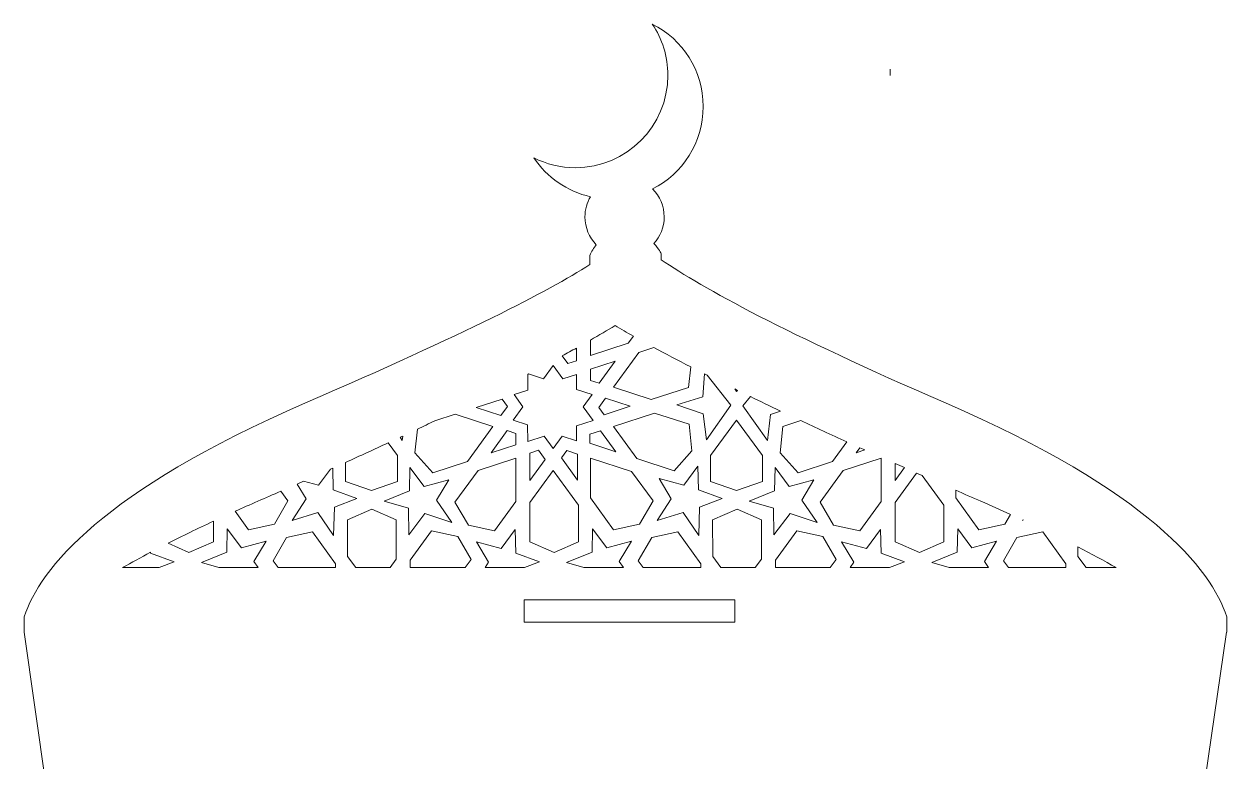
# Model space of a CAD drawing. Header units: millimetres. Extents: x -872 to 869, y -2161 to 2179.
# Drawn here: x 193.2 to 322.1, y -1598.7 to -1519.7 of the extents above; entities that cross this region are included whole.
import ezdxf

# ---------------------------------------------------------------- set-up
doc = ezdxf.new("R2010")
doc.units = ezdxf.units.MM
doc.header["$MEASUREMENT"] = 0
doc.layers.add('Layer 1', color=7, linetype='Continuous')

msp = doc.modelspace()

# ---------------------------------------------------------------- linework, layer by layer
at = {"layer": 'Layer 1', "color": 250, "lineweight": 9}
for points, knots in [([(261.4803, -1544.2618), (261.4803, -1544.2618), (261.2732, -1543.7735), (260.7052, -1543.1877), (260.7052, -1543.1877), (261.3882, -1542.4334), (261.8068, -1541.4372), (261.8068, -1540.3418), (261.8068, -1540.3418), (261.8068, -1539.1688), (261.3313, -1538.1069), (260.5618, -1537.3389), (260.5618, -1537.3389), (263.7791, -1535.7034), (265.9854, -1532.3646), (265.9854, -1528.5078), (265.9854, -1528.5078), (265.9854, -1524.6418), (263.7678, -1521.2952), (260.5364, -1519.6645), (260.5364, -1519.6645), (261.5854, -1521.2356), (262.1981, -1523.1232), (262.1981, -1525.1533), (262.1981, -1525.1533), (262.1981, -1530.6222), (257.7633, -1535.0561), (252.2954, -1535.0561), (252.2954, -1535.0561), (250.6921, -1535.0561), (249.1793, -1534.6728), (247.8406, -1533.9966), (247.8406, -1533.9966), (249.2323, -1536.0821), (251.3952, -1537.6062), (253.9203, -1538.1694), (253.9203, -1538.1694), (253.5404, -1538.8048), (253.317, -1539.5469), (253.317, -1540.3418), (253.317, -1540.3418), (253.317, -1541.4988), (253.7813, -1542.546), (254.5318, -1543.3112), (254.5318, -1543.3112), (254.2634, -1543.6405), (254.0221, -1544.0201), (253.8433, -1544.472)], [0, 0, 0, 0, 0.07692308, 0.07692308, 0.07692308, 0.07692308, 0.15384615, 0.15384615, 0.15384615, 0.15384615, 0.23076923, 0.23076923, 0.23076923, 0.23076923, 0.30769231, 0.30769231, 0.30769231, 0.30769231, 0.38461538, 0.38461538, 0.38461538, 0.38461538, 0.46153846, 0.46153846, 0.46153846, 0.46153846, 0.53846154, 0.53846154, 0.53846154, 0.53846154, 0.61538462, 0.61538462, 0.61538462, 0.61538462, 0.69230769, 0.69230769, 0.69230769, 0.69230769, 0.76923077, 0.76923077, 0.76923077, 0.76923077, 0.84615385, 0.84615385, 0.84615385, 0.84615385, 1, 1, 1, 1]), ([(253.8433, -1545.4307), (249.3525, -1548.3343), (240.5285, -1552.8364), (223.3795, -1560.2748), (223.3795, -1560.2748), (201.5528, -1569.7432), (194.9743, -1578.028), (193.222, -1583.1822)], [0, 0, 0, 0, 0.33333333, 0.33333333, 0.33333333, 0.33333333, 1, 1, 1, 1]), ([(257.9516, -1553.8778), (257.9516, -1553.8778), (258.5079, -1553.114), (258.5079, -1553.114), (258.5079, -1553.114), (257.8221, -1552.7271), (257.1658, -1552.3488), (256.5389, -1551.9793), (256.5389, -1551.9793), (255.7017, -1552.4862), (254.8237, -1553.0037), (253.9065, -1553.5316), (253.9065, -1553.5316), (253.9065, -1553.5316), (253.9095, -1555.1906), (253.9095, -1555.1906), (253.9095, -1555.1906), (253.9095, -1555.1906), (257.9516, -1553.8778), (257.9516, -1553.8778)], [0, 0, 0, 0, 0.16666667, 0.16666667, 0.16666667, 0.16666667, 0.33333333, 0.33333333, 0.33333333, 0.33333333, 0.5, 0.5, 0.5, 0.5, 0.66666667, 0.66666667, 0.66666667, 0.66666667, 1, 1, 1, 1]), ([(252.4027, -1555.7555), (252.4027, -1555.7555), (252.4039, -1554.3854), (252.4039, -1554.3854), (252.4039, -1554.3854), (251.907, -1554.6644), (251.3995, -1554.9461), (250.8813, -1555.2305), (250.8813, -1555.2305), (250.8813, -1555.2305), (251.4799, -1556.0584), (251.4799, -1556.0584), (251.4799, -1556.0584), (251.4799, -1556.0584), (252.4027, -1555.7555), (252.4027, -1555.7555)], [0, 0, 0, 0, 0.2, 0.2, 0.2, 0.2, 0.4, 0.4, 0.4, 0.4, 0.6, 0.6, 0.6, 0.6, 1, 1, 1, 1]), ([(264.429, -1558.6109), (264.429, -1558.6109), (264.6553, -1556.4115), (264.6553, -1556.4115), (264.6553, -1556.4115), (263.2507, -1555.6897), (261.9322, -1554.9944), (260.6968, -1554.3242), (260.6968, -1554.3242), (260.6968, -1554.3242), (259.0942, -1554.8471), (259.0942, -1554.8471), (259.0942, -1554.8471), (259.0942, -1554.8471), (256.3833, -1558.5929), (256.3833, -1558.5929), (256.3833, -1558.5929), (256.3833, -1558.5929), (260.4247, -1559.9057), (260.4247, -1559.9057), (260.4247, -1559.9057), (260.4247, -1559.9057), (264.429, -1558.6109), (264.429, -1558.6109)], [0, 0, 0, 0, 0.14285714, 0.14285714, 0.14285714, 0.14285714, 0.28571429, 0.28571429, 0.28571429, 0.28571429, 0.42857143, 0.42857143, 0.42857143, 0.42857143, 0.57142857, 0.57142857, 0.57142857, 0.57142857, 0.71428571, 0.71428571, 0.71428571, 0.71428571, 1, 1, 1, 1]), ([(250.8702, -1563.8266), (250.8702, -1563.8266), (252.4102, -1564.332), (252.4102, -1564.332), (252.4102, -1564.332), (252.4102, -1564.332), (252.4139, -1562.7117), (252.4139, -1562.7117), (252.4139, -1562.7117), (252.4139, -1562.7117), (254.1851, -1562.1358), (254.1851, -1562.1358), (254.1851, -1562.1358), (254.1851, -1562.1358), (253.1398, -1560.6997), (253.1398, -1560.6997), (253.1398, -1560.6997), (253.1398, -1560.6997), (254.101, -1559.3821), (254.101, -1559.3821), (254.101, -1559.3821), (254.101, -1559.3821), (252.4094, -1558.8356), (252.4094, -1558.8356), (252.4094, -1558.8356), (252.4094, -1558.8356), (252.4044, -1557.2134), (252.4044, -1557.2134), (252.4044, -1557.2134), (252.4044, -1557.2134), (250.9491, -1557.6914), (250.9491, -1557.6914), (250.9491, -1557.6914), (250.9491, -1557.6914), (249.9088, -1556.2524), (249.9088, -1556.2524), (249.9088, -1556.2524), (249.9088, -1556.2524), (248.8715, -1557.6843), (248.8715, -1557.6843), (248.8715, -1557.6843), (248.8715, -1557.6843), (247.2746, -1557.1652), (247.2746, -1557.1652), (247.2746, -1557.1652), (247.2746, -1557.1652), (247.1857, -1557.2118), (247.1857, -1557.2118), (247.1857, -1557.2118), (247.1857, -1557.2118), (247.1857, -1558.9128), (247.1857, -1558.9128), (247.1857, -1558.9128), (247.1857, -1558.9128), (245.7239, -1559.3798), (245.7239, -1559.3798), (245.7239, -1559.3798), (245.7239, -1559.3798), (246.673, -1560.6878), (246.673, -1560.6878), (246.673, -1560.6878), (246.673, -1560.6878), (245.6325, -1562.1288), (245.6325, -1562.1288), (245.6325, -1562.1288), (245.6325, -1562.1288), (247.1779, -1562.6304), (247.1779, -1562.6304), (247.1779, -1562.6304), (247.1779, -1562.6304), (247.1831, -1564.4015), (247.1831, -1564.4015), (247.1831, -1564.4015), (247.1831, -1564.4015), (248.9579, -1563.8199), (248.9579, -1563.8199), (248.9579, -1563.8199), (248.9579, -1563.8199), (249.9124, -1565.1392), (249.9124, -1565.1392), (249.9124, -1565.1392), (249.9124, -1565.1392), (250.8702, -1563.8266), (250.8702, -1563.8266)], [0, 0, 0, 0, 0.04545455, 0.04545455, 0.04545455, 0.04545455, 0.09090909, 0.09090909, 0.09090909, 0.09090909, 0.13636364, 0.13636364, 0.13636364, 0.13636364, 0.18181818, 0.18181818, 0.18181818, 0.18181818, 0.22727273, 0.22727273, 0.22727273, 0.22727273, 0.27272727, 0.27272727, 0.27272727, 0.27272727, 0.31818182, 0.31818182, 0.31818182, 0.31818182, 0.36363636, 0.36363636, 0.36363636, 0.36363636, 0.40909091, 0.40909091, 0.40909091, 0.40909091, 0.45454545, 0.45454545, 0.45454545, 0.45454545, 0.5, 0.5, 0.5, 0.5, 0.54545455, 0.54545455, 0.54545455, 0.54545455, 0.59090909, 0.59090909, 0.59090909, 0.59090909, 0.63636364, 0.63636364, 0.63636364, 0.63636364, 0.68181818, 0.68181818, 0.68181818, 0.68181818, 0.72727273, 0.72727273, 0.72727273, 0.72727273, 0.77272727, 0.77272727, 0.77272727, 0.77272727, 0.81818182, 0.81818182, 0.81818182, 0.81818182, 0.86363636, 0.86363636, 0.86363636, 0.86363636, 0.90909091, 0.90909091, 0.90909091, 0.90909091, 1, 1, 1, 1]), ([(256.5621, -1555.7867), (256.5621, -1555.7867), (253.9095, -1556.6479), (253.9095, -1556.6479), (253.9095, -1556.6479), (253.9095, -1556.6479), (253.907, -1557.8666), (253.907, -1557.8666), (253.907, -1557.8666), (253.907, -1557.8666), (254.8314, -1558.1637), (254.8314, -1558.1637), (254.8314, -1558.1637), (254.8314, -1558.1637), (256.5621, -1555.7867), (256.5621, -1555.7867)], [0, 0, 0, 0, 0.2, 0.2, 0.2, 0.2, 0.4, 0.4, 0.4, 0.4, 0.6, 0.6, 0.6, 0.6, 1, 1, 1, 1]), ([(268.945, -1560.5145), (268.945, -1560.5145), (266.3955, -1557.2974), (266.3955, -1557.2974), (266.3955, -1557.2974), (266.3955, -1557.2974), (266.1381, -1557.1673), (266.1381, -1557.1673), (266.1381, -1557.1673), (266.1381, -1557.1673), (265.9347, -1559.6146), (265.9347, -1559.6146), (265.9347, -1559.6146), (265.9347, -1559.6146), (263.1506, -1560.4555), (263.1506, -1560.4555), (263.1506, -1560.4555), (263.1506, -1560.4555), (265.9962, -1561.4293), (265.9962, -1561.4293), (265.9962, -1561.4293), (265.9962, -1561.4293), (266.3237, -1564.2164), (266.3237, -1564.2164), (266.3237, -1564.2164), (266.3237, -1564.2164), (268.945, -1560.5145), (268.945, -1560.5145)], [0, 0, 0, 0, 0.125, 0.125, 0.125, 0.125, 0.25, 0.25, 0.25, 0.25, 0.375, 0.375, 0.375, 0.375, 0.5, 0.5, 0.5, 0.5, 0.625, 0.625, 0.625, 0.625, 0.75, 0.75, 0.75, 0.75, 1, 1, 1, 1]), ([(269.3605, -1558.7713), (269.3605, -1558.7713), (269.5675, -1559.0524), (269.5675, -1559.0524), (269.5675, -1559.0524), (269.5675, -1559.0524), (269.6645, -1558.9202), (269.6645, -1558.9202), (269.6645, -1558.9202), (269.6645, -1558.9202), (269.3605, -1558.7713), (269.3605, -1558.7713)], [0, 0, 0, 0, 0.25, 0.25, 0.25, 0.25, 0.5, 0.5, 0.5, 0.5, 1, 1, 1, 1]), ([(245.0149, -1560.6396), (245.0149, -1560.6396), (244.4412, -1559.8559), (244.4412, -1559.8559), (244.4412, -1559.8559), (244.4412, -1559.8559), (241.6448, -1560.7616), (241.6448, -1560.7616), (241.6448, -1560.7616), (241.6448, -1560.7616), (244.2965, -1561.6232), (244.2965, -1561.6232), (244.2965, -1561.6232), (244.2965, -1561.6232), (245.0149, -1560.6396), (245.0149, -1560.6396)], [0, 0, 0, 0, 0.2, 0.2, 0.2, 0.2, 0.4, 0.4, 0.4, 0.4, 0.6, 0.6, 0.6, 0.6, 1, 1, 1, 1]), ([(258.1781, -1560.6329), (258.1781, -1560.6329), (255.526, -1559.7722), (255.526, -1559.7722), (255.526, -1559.7722), (255.526, -1559.7722), (254.8082, -1560.7545), (254.8082, -1560.7545), (254.8082, -1560.7545), (254.8082, -1560.7545), (255.3814, -1561.5396), (255.3814, -1561.5396), (255.3814, -1561.5396), (255.3814, -1561.5396), (258.1781, -1560.6329), (258.1781, -1560.6329)], [0, 0, 0, 0, 0.2, 0.2, 0.2, 0.2, 0.4, 0.4, 0.4, 0.4, 0.6, 0.6, 0.6, 0.6, 1, 1, 1, 1]), ([(273.1977, -1561.4998), (273.1977, -1561.4998), (274.2673, -1561.1334), (274.2673, -1561.1334), (274.2673, -1561.1334), (273.1548, -1560.607), (272.0786, -1560.0921), (271.0385, -1559.5888), (271.0385, -1559.5888), (271.0385, -1559.5888), (270.2492, -1560.5846), (270.2492, -1560.5846), (270.2492, -1560.5846), (270.2492, -1560.5846), (272.8699, -1564.2856), (272.8699, -1564.2856), (272.8699, -1564.2856), (272.8699, -1564.2856), (273.1977, -1561.4998), (273.1977, -1561.4998)], [0, 0, 0, 0, 0.16666667, 0.16666667, 0.16666667, 0.16666667, 0.33333333, 0.33333333, 0.33333333, 0.33333333, 0.5, 0.5, 0.5, 0.5, 0.66666667, 0.66666667, 0.66666667, 0.66666667, 1, 1, 1, 1]), ([(240.7286, -1566.5475), (240.7286, -1566.5475), (243.4406, -1562.8017), (243.4406, -1562.8017), (243.4406, -1562.8017), (243.4406, -1562.8017), (239.3982, -1561.4889), (239.3982, -1561.4889), (239.3982, -1561.4889), (239.3982, -1561.4889), (237.2306, -1562.1903), (237.2306, -1562.1903), (237.2306, -1562.1903), (236.6168, -1562.4849), (235.9946, -1562.7814), (235.3637, -1563.0804), (235.3637, -1563.0804), (235.3637, -1563.0804), (235.1023, -1565.6205), (235.1023, -1565.6205), (235.1023, -1565.6205), (235.1023, -1565.6205), (237.022, -1567.7575), (237.022, -1567.7575), (237.022, -1567.7575), (237.022, -1567.7575), (240.7286, -1566.5475), (240.7286, -1566.5475)], [0, 0, 0, 0, 0.125, 0.125, 0.125, 0.125, 0.25, 0.25, 0.25, 0.25, 0.375, 0.375, 0.375, 0.375, 0.5, 0.5, 0.5, 0.5, 0.625, 0.625, 0.625, 0.625, 0.75, 0.75, 0.75, 0.75, 1, 1, 1, 1]), ([(264.7862, -1565.4185), (264.7862, -1565.4185), (264.4895, -1562.5617), (264.4895, -1562.5617), (264.4895, -1562.5617), (264.4895, -1562.5617), (260.7788, -1561.3616), (260.7788, -1561.3616), (260.7788, -1561.3616), (260.7788, -1561.3616), (256.3843, -1562.7987), (256.3843, -1562.7987), (256.3843, -1562.7987), (256.3843, -1562.7987), (258.8822, -1566.2375), (258.8822, -1566.2375), (258.8822, -1566.2375), (258.8822, -1566.2375), (262.8827, -1567.5431), (262.8827, -1567.5431), (262.8827, -1567.5431), (262.8827, -1567.5431), (264.7862, -1565.4185), (264.7862, -1565.4185)], [0, 0, 0, 0, 0.14285714, 0.14285714, 0.14285714, 0.14285714, 0.28571429, 0.28571429, 0.28571429, 0.28571429, 0.42857143, 0.42857143, 0.42857143, 0.42857143, 0.57142857, 0.57142857, 0.57142857, 0.57142857, 0.71428571, 0.71428571, 0.71428571, 0.71428571, 1, 1, 1, 1]), ([(245.9133, -1564.7465), (245.9133, -1564.7465), (245.9156, -1563.528), (245.9156, -1563.528), (245.9156, -1563.528), (245.9156, -1563.528), (244.9912, -1563.2308), (244.9912, -1563.2308), (244.9912, -1563.2308), (244.9912, -1563.2308), (243.2617, -1565.6083), (243.2617, -1565.6083), (243.2617, -1565.6083), (243.2617, -1565.6083), (245.9133, -1564.7465), (245.9133, -1564.7465)], [0, 0, 0, 0, 0.2, 0.2, 0.2, 0.2, 0.4, 0.4, 0.4, 0.4, 0.6, 0.6, 0.6, 0.6, 1, 1, 1, 1]), ([(254.9979, -1563.2483), (254.9979, -1563.2483), (253.8386, -1563.6221), (253.8386, -1563.6221), (253.8386, -1563.6221), (253.8386, -1563.6221), (253.8421, -1564.5937), (253.8421, -1564.5937), (253.8421, -1564.5937), (253.8421, -1564.5937), (256.6368, -1565.505), (256.6368, -1565.505), (256.6368, -1565.505), (256.6368, -1565.505), (254.9979, -1563.2483), (254.9979, -1563.2483)], [0, 0, 0, 0, 0.2, 0.2, 0.2, 0.2, 0.4, 0.4, 0.4, 0.4, 0.6, 0.6, 0.6, 0.6, 1, 1, 1, 1]), ([(272.3508, -1568.7062), (272.3508, -1568.7062), (272.3508, -1565.9058), (272.3508, -1565.9058), (272.3508, -1565.9058), (272.3508, -1565.9058), (269.5675, -1562.1122), (269.5675, -1562.1122), (269.5675, -1562.1122), (269.5675, -1562.1122), (266.7733, -1565.9058), (266.7733, -1565.9058), (266.7733, -1565.9058), (266.7733, -1565.9058), (266.7733, -1568.7054), (266.7733, -1568.7054), (266.7733, -1568.7054), (266.7733, -1568.7054), (269.5675, -1569.6433), (269.5675, -1569.6433), (269.5675, -1569.6433), (269.5675, -1569.6433), (272.3508, -1568.7062), (272.3508, -1568.7062)], [0, 0, 0, 0, 0.14285714, 0.14285714, 0.14285714, 0.14285714, 0.28571429, 0.28571429, 0.28571429, 0.28571429, 0.42857143, 0.42857143, 0.42857143, 0.42857143, 0.57142857, 0.57142857, 0.57142857, 0.57142857, 0.71428571, 0.71428571, 0.71428571, 0.71428571, 1, 1, 1, 1]), ([(279.8562, -1566.5475), (279.8562, -1566.5475), (281.3851, -1564.4347), (281.3851, -1564.4347), (281.3851, -1564.4347), (279.6706, -1563.6537), (278.0269, -1562.896), (276.4512, -1562.1601), (276.4512, -1562.1601), (276.4512, -1562.1601), (274.5218, -1562.7845), (274.5218, -1562.7845), (274.5218, -1562.7845), (274.5218, -1562.7845), (274.2295, -1565.6205), (274.2295, -1565.6205), (274.2295, -1565.6205), (274.2295, -1565.6205), (276.1493, -1567.7575), (276.1493, -1567.7575), (276.1493, -1567.7575), (276.1493, -1567.7575), (279.8562, -1566.5475), (279.8562, -1566.5475)], [0, 0, 0, 0, 0.14285714, 0.14285714, 0.14285714, 0.14285714, 0.28571429, 0.28571429, 0.28571429, 0.28571429, 0.42857143, 0.42857143, 0.42857143, 0.42857143, 0.57142857, 0.57142857, 0.57142857, 0.57142857, 0.71428571, 0.71428571, 0.71428571, 0.71428571, 1, 1, 1, 1]), ([(233.2235, -1568.7062), (233.2235, -1568.7062), (233.2235, -1565.9058), (233.2235, -1565.9058), (233.2235, -1565.9058), (233.2235, -1565.9058), (232.2295, -1564.5508), (232.2295, -1564.5508), (232.2295, -1564.5508), (230.7448, -1565.2404), (229.2164, -1565.9409), (227.646, -1566.6522), (227.646, -1566.6522), (227.646, -1566.6522), (227.646, -1568.7054), (227.646, -1568.7054), (227.646, -1568.7054), (227.646, -1568.7054), (230.4403, -1569.6433), (230.4403, -1569.6433), (230.4403, -1569.6433), (230.4403, -1569.6433), (233.2235, -1568.7062), (233.2235, -1568.7062)], [0, 0, 0, 0, 0.14285714, 0.14285714, 0.14285714, 0.14285714, 0.28571429, 0.28571429, 0.28571429, 0.28571429, 0.42857143, 0.42857143, 0.42857143, 0.42857143, 0.57142857, 0.57142857, 0.57142857, 0.57142857, 0.71428571, 0.71428571, 0.71428571, 0.71428571, 1, 1, 1, 1]), ([(233.5078, -1563.9545), (233.5078, -1563.9545), (233.7424, -1564.2856), (233.7424, -1564.2856), (233.7424, -1564.2856), (233.7424, -1564.2856), (233.7973, -1563.8187), (233.7973, -1563.8187), (233.7973, -1563.8187), (233.7973, -1563.8187), (233.5078, -1563.9545), (233.5078, -1563.9545)], [0, 0, 0, 0, 0.25, 0.25, 0.25, 0.25, 0.5, 0.5, 0.5, 0.5, 1, 1, 1, 1]), ([(249.0568, -1566.3236), (249.0568, -1566.3236), (248.3439, -1565.336), (248.3439, -1565.336), (248.3439, -1565.336), (248.3439, -1565.336), (247.4211, -1565.6389), (247.4211, -1565.6389), (247.4211, -1565.6389), (247.4211, -1565.6389), (247.4176, -1568.579), (247.4176, -1568.579), (247.4176, -1568.579), (247.4176, -1568.579), (249.0568, -1566.3236), (249.0568, -1566.3236)], [0, 0, 0, 0, 0.2, 0.2, 0.2, 0.2, 0.4, 0.4, 0.4, 0.4, 0.6, 0.6, 0.6, 0.6, 1, 1, 1, 1]), ([(252.5276, -1565.7511), (252.5276, -1565.7511), (251.3701, -1565.372), (251.3701, -1565.372), (251.3701, -1565.372), (251.3701, -1565.372), (250.8008, -1566.1595), (250.8008, -1566.1595), (250.8008, -1566.1595), (250.8008, -1566.1595), (252.5268, -1568.5401), (252.5268, -1568.5401), (252.5268, -1568.5401), (252.5268, -1568.5401), (252.5276, -1565.7511), (252.5276, -1565.7511)], [0, 0, 0, 0, 0.2, 0.2, 0.2, 0.2, 0.4, 0.4, 0.4, 0.4, 0.6, 0.6, 0.6, 0.6, 1, 1, 1, 1]), ([(282.7811, -1565.0687), (282.7811, -1565.0687), (282.3884, -1565.6083), (282.3884, -1565.6083), (282.3884, -1565.6083), (282.3884, -1565.6083), (283.3111, -1565.3083), (283.3111, -1565.3083), (283.3111, -1565.3083), (283.3111, -1565.3083), (282.7811, -1565.0687), (282.7811, -1565.0687)], [0, 0, 0, 0, 0.25, 0.25, 0.25, 0.25, 0.5, 0.5, 0.5, 0.5, 1, 1, 1, 1]), ([(245.9211, -1570.8281), (245.9211, -1570.8281), (245.9133, -1566.204), (245.9133, -1566.204), (245.9133, -1566.204), (245.9133, -1566.204), (241.8711, -1567.5166), (241.8711, -1567.5166), (241.8711, -1567.5166), (241.8711, -1567.5166), (239.3932, -1570.9194), (239.3932, -1570.9194), (239.3932, -1570.9194), (239.3932, -1570.9194), (240.8244, -1573.3854), (240.8244, -1573.3854), (240.8244, -1573.3854), (240.8244, -1573.3854), (243.6335, -1573.9844), (243.6335, -1573.9844), (243.6335, -1573.9844), (243.6335, -1573.9844), (245.9211, -1570.8281), (245.9211, -1570.8281)], [0, 0, 0, 0, 0.14285714, 0.14285714, 0.14285714, 0.14285714, 0.28571429, 0.28571429, 0.28571429, 0.28571429, 0.42857143, 0.42857143, 0.42857143, 0.42857143, 0.57142857, 0.57142857, 0.57142857, 0.57142857, 0.71428571, 0.71428571, 0.71428571, 0.71428571, 1, 1, 1, 1]), ([(259.17, -1573.2609), (259.17, -1573.2609), (260.6092, -1570.7743), (260.6092, -1570.7743), (260.6092, -1570.7743), (260.6092, -1570.7743), (258.3131, -1567.6226), (258.3131, -1567.6226), (258.3131, -1567.6226), (258.3131, -1567.6226), (253.9137, -1566.2016), (253.9137, -1566.2016), (253.9137, -1566.2016), (253.9137, -1566.2016), (253.9131, -1570.4525), (253.9131, -1570.4525), (253.9131, -1570.4525), (253.9131, -1570.4525), (256.3823, -1573.8591), (256.3823, -1573.8591), (256.3823, -1573.8591), (256.3823, -1573.8591), (259.17, -1573.2609), (259.17, -1573.2609)], [0, 0, 0, 0, 0.14285714, 0.14285714, 0.14285714, 0.14285714, 0.28571429, 0.28571429, 0.28571429, 0.28571429, 0.42857143, 0.42857143, 0.42857143, 0.42857143, 0.57142857, 0.57142857, 0.57142857, 0.57142857, 0.71428571, 0.71428571, 0.71428571, 0.71428571, 1, 1, 1, 1]), ([(265.5928, -1571.441), (265.5928, -1571.441), (268.0057, -1570.5111), (268.0057, -1570.5111), (268.0057, -1570.5111), (268.0057, -1570.5111), (265.4746, -1569.5709), (265.4746, -1569.5709), (265.4746, -1569.5709), (265.4746, -1569.5709), (265.4229, -1567.0472), (265.4229, -1567.0472), (265.4229, -1567.0472), (265.4229, -1567.0472), (263.9024, -1569.0677), (263.9024, -1569.0677), (263.9024, -1569.0677), (263.9024, -1569.0677), (261.2578, -1568.3826), (261.2578, -1568.3826), (261.2578, -1568.3826), (261.2578, -1568.3826), (262.559, -1570.5338), (262.559, -1570.5338), (262.559, -1570.5338), (262.559, -1570.5338), (261.0592, -1572.8544), (261.0592, -1572.8544), (261.0592, -1572.8544), (261.0592, -1572.8544), (263.8399, -1571.9946), (263.8399, -1571.9946), (263.8399, -1571.9946), (263.8399, -1571.9946), (265.5044, -1574.458), (265.5044, -1574.458), (265.5044, -1574.458), (265.5044, -1574.458), (265.5928, -1571.441), (265.5928, -1571.441)], [0, 0, 0, 0, 0.09090909, 0.09090909, 0.09090909, 0.09090909, 0.18181818, 0.18181818, 0.18181818, 0.18181818, 0.27272727, 0.27272727, 0.27272727, 0.27272727, 0.36363636, 0.36363636, 0.36363636, 0.36363636, 0.45454545, 0.45454545, 0.45454545, 0.45454545, 0.54545455, 0.54545455, 0.54545455, 0.54545455, 0.63636364, 0.63636364, 0.63636364, 0.63636364, 0.72727273, 0.72727273, 0.72727273, 0.72727273, 0.81818182, 0.81818182, 0.81818182, 0.81818182, 1, 1, 1, 1]), ([(285.0483, -1570.8281), (285.0483, -1570.8281), (285.0409, -1566.204), (285.0409, -1566.204), (285.0409, -1566.204), (285.0409, -1566.204), (280.9979, -1567.5166), (280.9979, -1567.5166), (280.9979, -1567.5166), (280.9979, -1567.5166), (278.5207, -1570.9194), (278.5207, -1570.9194), (278.5207, -1570.9194), (278.5207, -1570.9194), (279.9518, -1573.3854), (279.9518, -1573.3854), (279.9518, -1573.3854), (279.9518, -1573.3854), (282.7601, -1573.9844), (282.7601, -1573.9844), (282.7601, -1573.9844), (282.7601, -1573.9844), (285.0483, -1570.8281), (285.0483, -1570.8281)], [0, 0, 0, 0, 0.14285714, 0.14285714, 0.14285714, 0.14285714, 0.28571429, 0.28571429, 0.28571429, 0.28571429, 0.42857143, 0.42857143, 0.42857143, 0.42857143, 0.57142857, 0.57142857, 0.57142857, 0.57142857, 0.71428571, 0.71428571, 0.71428571, 0.71428571, 1, 1, 1, 1]), ([(286.5467, -1566.7607), (286.5467, -1566.7607), (286.5452, -1568.579), (286.5452, -1568.579), (286.5452, -1568.579), (286.5452, -1568.579), (287.5438, -1567.2047), (287.5438, -1567.2047), (287.5438, -1567.2047), (287.5438, -1567.2047), (286.5467, -1566.7607), (286.5467, -1566.7607)], [0, 0, 0, 0, 0.25, 0.25, 0.25, 0.25, 0.5, 0.5, 0.5, 0.5, 1, 1, 1, 1]), ([(226.4662, -1571.441), (226.4662, -1571.441), (228.8792, -1570.5111), (228.8792, -1570.5111), (228.8792, -1570.5111), (228.8792, -1570.5111), (226.3473, -1569.5709), (226.3473, -1569.5709), (226.3473, -1569.5709), (226.3473, -1569.5709), (226.3002, -1567.2596), (226.3002, -1567.2596), (226.3002, -1567.2596), (226.3002, -1567.2596), (226.0522, -1567.3711), (226.0522, -1567.3711), (226.0522, -1567.3711), (226.0522, -1567.3711), (224.7751, -1569.0677), (224.7751, -1569.0677), (224.7751, -1569.0677), (224.7751, -1569.0677), (223.177, -1568.6537), (223.177, -1568.6537), (223.177, -1568.6537), (223.177, -1568.6537), (222.4806, -1568.9618), (222.4806, -1568.9618), (222.4806, -1568.9618), (222.4806, -1568.9618), (223.4312, -1570.5338), (223.4312, -1570.5338), (223.4312, -1570.5338), (223.4312, -1570.5338), (221.932, -1572.8544), (221.932, -1572.8544), (221.932, -1572.8544), (221.932, -1572.8544), (224.7122, -1571.9946), (224.7122, -1571.9946), (224.7122, -1571.9946), (224.7122, -1571.9946), (226.3771, -1574.458), (226.3771, -1574.458), (226.3771, -1574.458), (226.3771, -1574.458), (226.4662, -1571.441), (226.4662, -1571.441)], [0, 0, 0, 0, 0.07692308, 0.07692308, 0.07692308, 0.07692308, 0.15384615, 0.15384615, 0.15384615, 0.15384615, 0.23076923, 0.23076923, 0.23076923, 0.23076923, 0.30769231, 0.30769231, 0.30769231, 0.30769231, 0.38461538, 0.38461538, 0.38461538, 0.38461538, 0.46153846, 0.46153846, 0.46153846, 0.46153846, 0.53846154, 0.53846154, 0.53846154, 0.53846154, 0.61538462, 0.61538462, 0.61538462, 0.61538462, 0.69230769, 0.69230769, 0.69230769, 0.69230769, 0.76923077, 0.76923077, 0.76923077, 0.76923077, 0.84615385, 0.84615385, 0.84615385, 0.84615385, 1, 1, 1, 1]), ([(236.1657, -1572.1356), (236.1657, -1572.1356), (239.072, -1573.092), (239.072, -1573.092), (239.072, -1573.092), (239.072, -1573.092), (237.423, -1570.6805), (237.423, -1570.6805), (237.423, -1570.6805), (237.423, -1570.6805), (238.7283, -1568.5227), (238.7283, -1568.5227), (238.7283, -1568.5227), (238.7283, -1568.5227), (236.0824, -1569.2069), (236.0824, -1569.2069), (236.0824, -1569.2069), (236.0824, -1569.2069), (234.5629, -1567.1864), (234.5629, -1567.1864), (234.5629, -1567.1864), (234.5629, -1567.1864), (234.5109, -1569.7029), (234.5109, -1569.7029), (234.5109, -1569.7029), (234.5109, -1569.7029), (231.7903, -1570.7946), (231.7903, -1570.7946), (231.7903, -1570.7946), (231.7903, -1570.7946), (234.3968, -1571.557), (234.3968, -1571.557), (234.3968, -1571.557), (234.3968, -1571.557), (234.4323, -1574.4056), (234.4323, -1574.4056), (234.4323, -1574.4056), (234.4323, -1574.4056), (236.1657, -1572.1356), (236.1657, -1572.1356)], [0, 0, 0, 0, 0.09090909, 0.09090909, 0.09090909, 0.09090909, 0.18181818, 0.18181818, 0.18181818, 0.18181818, 0.27272727, 0.27272727, 0.27272727, 0.27272727, 0.36363636, 0.36363636, 0.36363636, 0.36363636, 0.45454545, 0.45454545, 0.45454545, 0.45454545, 0.54545455, 0.54545455, 0.54545455, 0.54545455, 0.63636364, 0.63636364, 0.63636364, 0.63636364, 0.72727273, 0.72727273, 0.72727273, 0.72727273, 0.81818182, 0.81818182, 0.81818182, 0.81818182, 1, 1, 1, 1]), ([(252.6435, -1575.1372), (252.6435, -1575.1372), (252.6382, -1571.238), (252.6382, -1571.238), (252.6382, -1571.238), (252.6382, -1571.238), (249.9138, -1567.5025), (249.9138, -1567.5025), (249.9138, -1567.5025), (249.9138, -1567.5025), (247.4153, -1570.9398), (247.4153, -1570.9398), (247.4153, -1570.9398), (247.4153, -1570.9398), (247.4103, -1575.1481), (247.4103, -1575.1481), (247.4103, -1575.1481), (247.4103, -1575.1481), (250.0172, -1576.3027), (250.0172, -1576.3027), (250.0172, -1576.3027), (250.0172, -1576.3027), (252.6435, -1575.1372), (252.6435, -1575.1372)], [0, 0, 0, 0, 0.14285714, 0.14285714, 0.14285714, 0.14285714, 0.28571429, 0.28571429, 0.28571429, 0.28571429, 0.42857143, 0.42857143, 0.42857143, 0.42857143, 0.57142857, 0.57142857, 0.57142857, 0.57142857, 0.71428571, 0.71428571, 0.71428571, 0.71428571, 1, 1, 1, 1]), ([(275.293, -1572.1356), (275.293, -1572.1356), (278.1995, -1573.092), (278.1995, -1573.092), (278.1995, -1573.092), (278.1995, -1573.092), (276.5495, -1570.6805), (276.5495, -1570.6805), (276.5495, -1570.6805), (276.5495, -1570.6805), (277.855, -1568.5227), (277.855, -1568.5227), (277.855, -1568.5227), (277.855, -1568.5227), (275.2096, -1569.2069), (275.2096, -1569.2069), (275.2096, -1569.2069), (275.2096, -1569.2069), (273.6905, -1567.1864), (273.6905, -1567.1864), (273.6905, -1567.1864), (273.6905, -1567.1864), (273.6377, -1569.7029), (273.6377, -1569.7029), (273.6377, -1569.7029), (273.6377, -1569.7029), (270.9178, -1570.7946), (270.9178, -1570.7946), (270.9178, -1570.7946), (270.9178, -1570.7946), (273.524, -1571.557), (273.524, -1571.557), (273.524, -1571.557), (273.524, -1571.557), (273.5597, -1574.4056), (273.5597, -1574.4056), (273.5597, -1574.4056), (273.5597, -1574.4056), (275.293, -1572.1356), (275.293, -1572.1356)], [0, 0, 0, 0, 0.09090909, 0.09090909, 0.09090909, 0.09090909, 0.18181818, 0.18181818, 0.18181818, 0.18181818, 0.27272727, 0.27272727, 0.27272727, 0.27272727, 0.36363636, 0.36363636, 0.36363636, 0.36363636, 0.45454545, 0.45454545, 0.45454545, 0.45454545, 0.54545455, 0.54545455, 0.54545455, 0.54545455, 0.63636364, 0.63636364, 0.63636364, 0.63636364, 0.72727273, 0.72727273, 0.72727273, 0.72727273, 0.81818182, 0.81818182, 0.81818182, 0.81818182, 1, 1, 1, 1]), ([(291.7697, -1575.1372), (291.7697, -1575.1372), (291.7645, -1571.238), (291.7645, -1571.238), (291.7645, -1571.238), (291.7645, -1571.238), (289.4355, -1568.043), (289.4355, -1568.043), (289.4355, -1568.043), (289.4355, -1568.043), (288.8399, -1567.7798), (288.8399, -1567.7798), (288.8399, -1567.7798), (288.8399, -1567.7798), (286.5428, -1570.9398), (286.5428, -1570.9398), (286.5428, -1570.9398), (286.5428, -1570.9398), (286.5376, -1575.1481), (286.5376, -1575.1481), (286.5376, -1575.1481), (286.5376, -1575.1481), (289.1444, -1576.3027), (289.1444, -1576.3027), (289.1444, -1576.3027), (289.1444, -1576.3027), (291.7697, -1575.1372), (291.7697, -1575.1372)], [0, 0, 0, 0, 0.125, 0.125, 0.125, 0.125, 0.25, 0.25, 0.25, 0.25, 0.375, 0.375, 0.375, 0.375, 0.5, 0.5, 0.5, 0.5, 0.625, 0.625, 0.625, 0.625, 0.75, 0.75, 0.75, 0.75, 1, 1, 1, 1]), ([(220.0425, -1573.2609), (220.0425, -1573.2609), (221.482, -1570.7743), (221.482, -1570.7743), (221.482, -1570.7743), (221.482, -1570.7743), (220.7244, -1569.7346), (220.7244, -1569.7346), (220.7244, -1569.7346), (219.9165, -1570.0887), (219.0993, -1570.4452), (218.272, -1570.804), (218.272, -1570.804), (217.4337, -1571.1675), (216.618, -1571.5279), (215.8239, -1571.8849), (215.8239, -1571.8849), (215.8239, -1571.8849), (217.2548, -1573.8591), (217.2548, -1573.8591), (217.2548, -1573.8591), (217.2548, -1573.8591), (220.0425, -1573.2609), (220.0425, -1573.2609)], [0, 0, 0, 0, 0.14285714, 0.14285714, 0.14285714, 0.14285714, 0.28571429, 0.28571429, 0.28571429, 0.28571429, 0.42857143, 0.42857143, 0.42857143, 0.42857143, 0.57142857, 0.57142857, 0.57142857, 0.57142857, 0.71428571, 0.71428571, 0.71428571, 0.71428571, 1, 1, 1, 1]), ([(298.2973, -1573.2609), (298.2973, -1573.2609), (298.9065, -1572.2079), (298.9065, -1572.2079), (298.9065, -1572.2079), (297.8895, -1571.7455), (296.8359, -1571.2774), (295.7441, -1570.804), (295.7441, -1570.804), (294.8282, -1570.4067), (293.9273, -1570.0144), (293.0402, -1569.6268), (293.0402, -1569.6268), (293.0402, -1569.6268), (293.0402, -1570.4525), (293.0402, -1570.4525), (293.0402, -1570.4525), (293.0402, -1570.4525), (295.5102, -1573.8591), (295.5102, -1573.8591), (295.5102, -1573.8591), (295.5102, -1573.8591), (298.2973, -1573.2609), (298.2973, -1573.2609)], [0, 0, 0, 0, 0.14285714, 0.14285714, 0.14285714, 0.14285714, 0.28571429, 0.28571429, 0.28571429, 0.28571429, 0.42857143, 0.42857143, 0.42857143, 0.42857143, 0.57142857, 0.57142857, 0.57142857, 0.57142857, 0.71428571, 0.71428571, 0.71428571, 0.71428571, 1, 1, 1, 1]), ([(233.1002, -1577.0101), (233.1002, -1577.0101), (233.1053, -1572.8014), (233.1053, -1572.8014), (233.1053, -1572.8014), (233.1053, -1572.8014), (230.4985, -1571.6477), (230.4985, -1571.6477), (230.4985, -1571.6477), (230.4985, -1571.6477), (227.8723, -1572.8132), (227.8723, -1572.8132), (227.8723, -1572.8132), (227.8723, -1572.8132), (227.8772, -1576.7125), (227.8772, -1576.7125), (227.8772, -1576.7125), (227.8772, -1576.7125), (228.7535, -1577.9139), (228.7535, -1577.9139), (228.7535, -1577.9139), (228.7535, -1577.9139), (232.4432, -1577.9139), (232.4432, -1577.9139), (232.4432, -1577.9139), (232.4432, -1577.9139), (233.1002, -1577.0101), (233.1002, -1577.0101)], [0, 0, 0, 0, 0.125, 0.125, 0.125, 0.125, 0.25, 0.25, 0.25, 0.25, 0.375, 0.375, 0.375, 0.375, 0.5, 0.5, 0.5, 0.5, 0.625, 0.625, 0.625, 0.625, 0.75, 0.75, 0.75, 0.75, 1, 1, 1, 1]), ([(272.2276, -1577.0101), (272.2276, -1577.0101), (272.2326, -1572.8014), (272.2326, -1572.8014), (272.2326, -1572.8014), (272.2326, -1572.8014), (269.625, -1571.6477), (269.625, -1571.6477), (269.625, -1571.6477), (269.625, -1571.6477), (266.9996, -1572.8132), (266.9996, -1572.8132), (266.9996, -1572.8132), (266.9996, -1572.8132), (267.0047, -1576.7125), (267.0047, -1576.7125), (267.0047, -1576.7125), (267.0047, -1576.7125), (267.881, -1577.9139), (267.881, -1577.9139), (267.881, -1577.9139), (267.881, -1577.9139), (271.5707, -1577.9139), (271.5707, -1577.9139), (271.5707, -1577.9139), (271.5707, -1577.9139), (272.2276, -1577.0101), (272.2276, -1577.0101)], [0, 0, 0, 0, 0.125, 0.125, 0.125, 0.125, 0.25, 0.25, 0.25, 0.25, 0.375, 0.375, 0.375, 0.375, 0.5, 0.5, 0.5, 0.5, 0.625, 0.625, 0.625, 0.625, 0.75, 0.75, 0.75, 0.75, 1, 1, 1, 1]), ([(213.5155, -1575.1372), (213.5155, -1575.1372), (213.5127, -1572.9435), (213.5127, -1572.9435), (213.5127, -1572.9435), (211.7812, -1573.7513), (210.1628, -1574.541), (208.65, -1575.3108), (208.65, -1575.3108), (208.65, -1575.3108), (210.8896, -1576.3027), (210.8896, -1576.3027), (210.8896, -1576.3027), (210.8896, -1576.3027), (213.5155, -1575.1372), (213.5155, -1575.1372)], [0, 0, 0, 0, 0.2, 0.2, 0.2, 0.2, 0.4, 0.4, 0.4, 0.4, 0.6, 0.6, 0.6, 0.6, 1, 1, 1, 1]), ([(300.2159, -1572.8096), (300.2159, -1572.8096), (300.1869, -1572.8544), (300.1869, -1572.8544), (300.1869, -1572.8544), (300.1869, -1572.8544), (300.2622, -1572.8312), (300.2622, -1572.8312), (300.2622, -1572.8312), (300.2622, -1572.8312), (300.2159, -1572.8096), (300.2159, -1572.8096)], [0, 0, 0, 0, 0.25, 0.25, 0.25, 0.25, 0.5, 0.5, 0.5, 0.5, 1, 1, 1, 1]), ([(218.3089, -1577.9139), (218.3089, -1577.9139), (217.8583, -1577.2547), (217.8583, -1577.2547), (217.8583, -1577.2547), (217.8583, -1577.2547), (219.1626, -1575.0971), (219.1626, -1575.0971), (219.1626, -1575.0971), (219.1626, -1575.0971), (216.5179, -1575.7826), (216.5179, -1575.7826), (216.5179, -1575.7826), (216.5179, -1575.7826), (214.9985, -1573.7615), (214.9985, -1573.7615), (214.9985, -1573.7615), (214.9985, -1573.7615), (214.9471, -1576.2771), (214.9471, -1576.2771), (214.9471, -1576.2771), (214.9471, -1576.2771), (212.2259, -1577.3697), (212.2259, -1577.3697), (212.2259, -1577.3697), (212.2259, -1577.3697), (214.0866, -1577.9139), (214.0866, -1577.9139), (214.0866, -1577.9139), (214.0866, -1577.9139), (218.3089, -1577.9139), (218.3089, -1577.9139)], [0, 0, 0, 0, 0.11111111, 0.11111111, 0.11111111, 0.11111111, 0.22222222, 0.22222222, 0.22222222, 0.22222222, 0.33333333, 0.33333333, 0.33333333, 0.33333333, 0.44444444, 0.44444444, 0.44444444, 0.44444444, 0.55555556, 0.55555556, 0.55555556, 0.55555556, 0.66666667, 0.66666667, 0.66666667, 0.66666667, 0.77777778, 0.77777778, 0.77777778, 0.77777778, 1, 1, 1, 1]), ([(226.6024, -1577.4984), (226.6024, -1577.4984), (224.1331, -1574.0919), (224.1331, -1574.0919), (224.1331, -1574.0919), (224.1331, -1574.0919), (221.3454, -1574.6901), (221.3454, -1574.6901), (221.3454, -1574.6901), (221.3454, -1574.6901), (219.9061, -1577.1762), (219.9061, -1577.1762), (219.9061, -1577.1762), (219.9061, -1577.1762), (220.4437, -1577.9139), (220.4437, -1577.9139), (220.4437, -1577.9139), (220.4437, -1577.9139), (226.6024, -1577.9139), (226.6024, -1577.9139), (226.6024, -1577.9139), (226.6024, -1577.9139), (226.6024, -1577.4984), (226.6024, -1577.4984)], [0, 0, 0, 0, 0.14285714, 0.14285714, 0.14285714, 0.14285714, 0.28571429, 0.28571429, 0.28571429, 0.28571429, 0.42857143, 0.42857143, 0.42857143, 0.42857143, 0.57142857, 0.57142857, 0.57142857, 0.57142857, 0.71428571, 0.71428571, 0.71428571, 0.71428571, 1, 1, 1, 1]), ([(240.4798, -1577.9139), (240.4798, -1577.9139), (241.1221, -1577.0324), (241.1221, -1577.0324), (241.1221, -1577.0324), (241.1221, -1577.0324), (239.6911, -1574.566), (239.6911, -1574.566), (239.6911, -1574.566), (239.6911, -1574.566), (236.8819, -1573.9655), (236.8819, -1573.9655), (236.8819, -1573.9655), (236.8819, -1573.9655), (234.594, -1577.1227), (234.594, -1577.1227), (234.594, -1577.1227), (234.594, -1577.1227), (234.5953, -1577.9139), (234.5953, -1577.9139), (234.5953, -1577.9139), (234.5953, -1577.9139), (240.4798, -1577.9139), (240.4798, -1577.9139)], [0, 0, 0, 0, 0.14285714, 0.14285714, 0.14285714, 0.14285714, 0.28571429, 0.28571429, 0.28571429, 0.28571429, 0.42857143, 0.42857143, 0.42857143, 0.42857143, 0.57142857, 0.57142857, 0.57142857, 0.57142857, 0.71428571, 0.71428571, 0.71428571, 0.71428571, 1, 1, 1, 1]), ([(246.8351, -1577.9139), (246.8351, -1577.9139), (248.4415, -1577.295), (248.4415, -1577.295), (248.4415, -1577.295), (248.4415, -1577.295), (245.9103, -1576.3542), (245.9103, -1576.3542), (245.9103, -1576.3542), (245.9103, -1576.3542), (245.8575, -1573.8321), (245.8575, -1573.8321), (245.8575, -1573.8321), (245.8575, -1573.8321), (244.3381, -1575.8516), (244.3381, -1575.8516), (244.3381, -1575.8516), (244.3381, -1575.8516), (241.6932, -1575.1669), (241.6932, -1575.1669), (241.6932, -1575.1669), (241.6932, -1575.1669), (242.9945, -1577.3182), (242.9945, -1577.3182), (242.9945, -1577.3182), (242.9945, -1577.3182), (242.6096, -1577.9139), (242.6096, -1577.9139), (242.6096, -1577.9139), (242.6096, -1577.9139), (246.8351, -1577.9139), (246.8351, -1577.9139)], [0, 0, 0, 0, 0.11111111, 0.11111111, 0.11111111, 0.11111111, 0.22222222, 0.22222222, 0.22222222, 0.22222222, 0.33333333, 0.33333333, 0.33333333, 0.33333333, 0.44444444, 0.44444444, 0.44444444, 0.44444444, 0.55555556, 0.55555556, 0.55555556, 0.55555556, 0.66666667, 0.66666667, 0.66666667, 0.66666667, 0.77777778, 0.77777778, 0.77777778, 0.77777778, 1, 1, 1, 1]), ([(257.4357, -1577.9139), (257.4357, -1577.9139), (256.9849, -1577.2547), (256.9849, -1577.2547), (256.9849, -1577.2547), (256.9849, -1577.2547), (258.2908, -1575.0971), (258.2908, -1575.0971), (258.2908, -1575.0971), (258.2908, -1575.0971), (255.645, -1575.7826), (255.645, -1575.7826), (255.645, -1575.7826), (255.645, -1575.7826), (254.1251, -1573.7615), (254.1251, -1573.7615), (254.1251, -1573.7615), (254.1251, -1573.7615), (254.0735, -1576.2771), (254.0735, -1576.2771), (254.0735, -1576.2771), (254.0735, -1576.2771), (251.3523, -1577.3697), (251.3523, -1577.3697), (251.3523, -1577.3697), (251.3523, -1577.3697), (253.2128, -1577.9139), (253.2128, -1577.9139), (253.2128, -1577.9139), (253.2128, -1577.9139), (257.4357, -1577.9139), (257.4357, -1577.9139)], [0, 0, 0, 0, 0.11111111, 0.11111111, 0.11111111, 0.11111111, 0.22222222, 0.22222222, 0.22222222, 0.22222222, 0.33333333, 0.33333333, 0.33333333, 0.33333333, 0.44444444, 0.44444444, 0.44444444, 0.44444444, 0.55555556, 0.55555556, 0.55555556, 0.55555556, 0.66666667, 0.66666667, 0.66666667, 0.66666667, 0.77777778, 0.77777778, 0.77777778, 0.77777778, 1, 1, 1, 1]), ([(265.73, -1577.4984), (265.73, -1577.4984), (263.2603, -1574.0919), (263.2603, -1574.0919), (263.2603, -1574.0919), (263.2603, -1574.0919), (260.4722, -1574.6901), (260.4722, -1574.6901), (260.4722, -1574.6901), (260.4722, -1574.6901), (259.0334, -1577.1762), (259.0334, -1577.1762), (259.0334, -1577.1762), (259.0334, -1577.1762), (259.5711, -1577.9139), (259.5711, -1577.9139), (259.5711, -1577.9139), (259.5711, -1577.9139), (265.73, -1577.9139), (265.73, -1577.9139), (265.73, -1577.9139), (265.73, -1577.9139), (265.73, -1577.4984), (265.73, -1577.4984)], [0, 0, 0, 0, 0.14285714, 0.14285714, 0.14285714, 0.14285714, 0.28571429, 0.28571429, 0.28571429, 0.28571429, 0.42857143, 0.42857143, 0.42857143, 0.42857143, 0.57142857, 0.57142857, 0.57142857, 0.57142857, 0.71428571, 0.71428571, 0.71428571, 0.71428571, 1, 1, 1, 1]), ([(279.6074, -1577.9139), (279.6074, -1577.9139), (280.2497, -1577.0324), (280.2497, -1577.0324), (280.2497, -1577.0324), (280.2497, -1577.0324), (278.8182, -1574.566), (278.8182, -1574.566), (278.8182, -1574.566), (278.8182, -1574.566), (276.0093, -1573.9655), (276.0093, -1573.9655), (276.0093, -1573.9655), (276.0093, -1573.9655), (273.7212, -1577.1227), (273.7212, -1577.1227), (273.7212, -1577.1227), (273.7212, -1577.1227), (273.7225, -1577.9139), (273.7225, -1577.9139), (273.7225, -1577.9139), (273.7225, -1577.9139), (279.6074, -1577.9139), (279.6074, -1577.9139)], [0, 0, 0, 0, 0.14285714, 0.14285714, 0.14285714, 0.14285714, 0.28571429, 0.28571429, 0.28571429, 0.28571429, 0.42857143, 0.42857143, 0.42857143, 0.42857143, 0.57142857, 0.57142857, 0.57142857, 0.57142857, 0.71428571, 0.71428571, 0.71428571, 0.71428571, 1, 1, 1, 1]), ([(285.9624, -1577.9139), (285.9624, -1577.9139), (287.5688, -1577.295), (287.5688, -1577.295), (287.5688, -1577.295), (287.5688, -1577.295), (285.0365, -1576.3542), (285.0365, -1576.3542), (285.0365, -1576.3542), (285.0365, -1576.3542), (284.9848, -1573.8321), (284.9848, -1573.8321), (284.9848, -1573.8321), (284.9848, -1573.8321), (283.4658, -1575.8516), (283.4658, -1575.8516), (283.4658, -1575.8516), (283.4658, -1575.8516), (280.8195, -1575.1669), (280.8195, -1575.1669), (280.8195, -1575.1669), (280.8195, -1575.1669), (282.1219, -1577.3182), (282.1219, -1577.3182), (282.1219, -1577.3182), (282.1219, -1577.3182), (281.7369, -1577.9139), (281.7369, -1577.9139), (281.7369, -1577.9139), (281.7369, -1577.9139), (285.9624, -1577.9139), (285.9624, -1577.9139)], [0, 0, 0, 0, 0.11111111, 0.11111111, 0.11111111, 0.11111111, 0.22222222, 0.22222222, 0.22222222, 0.22222222, 0.33333333, 0.33333333, 0.33333333, 0.33333333, 0.44444444, 0.44444444, 0.44444444, 0.44444444, 0.55555556, 0.55555556, 0.55555556, 0.55555556, 0.66666667, 0.66666667, 0.66666667, 0.66666667, 0.77777778, 0.77777778, 0.77777778, 0.77777778, 1, 1, 1, 1]), ([(296.5632, -1577.9139), (296.5632, -1577.9139), (296.1123, -1577.2547), (296.1123, -1577.2547), (296.1123, -1577.2547), (296.1123, -1577.2547), (297.418, -1575.0971), (297.418, -1575.0971), (297.418, -1575.0971), (297.418, -1575.0971), (294.7726, -1575.7826), (294.7726, -1575.7826), (294.7726, -1575.7826), (294.7726, -1575.7826), (293.2527, -1573.7615), (293.2527, -1573.7615), (293.2527, -1573.7615), (293.2527, -1573.7615), (293.201, -1576.2771), (293.201, -1576.2771), (293.201, -1576.2771), (293.201, -1576.2771), (290.4799, -1577.3697), (290.4799, -1577.3697), (290.4799, -1577.3697), (290.4799, -1577.3697), (292.3403, -1577.9139), (292.3403, -1577.9139), (292.3403, -1577.9139), (292.3403, -1577.9139), (296.5632, -1577.9139), (296.5632, -1577.9139)], [0, 0, 0, 0, 0.11111111, 0.11111111, 0.11111111, 0.11111111, 0.22222222, 0.22222222, 0.22222222, 0.22222222, 0.33333333, 0.33333333, 0.33333333, 0.33333333, 0.44444444, 0.44444444, 0.44444444, 0.44444444, 0.55555556, 0.55555556, 0.55555556, 0.55555556, 0.66666667, 0.66666667, 0.66666667, 0.66666667, 0.77777778, 0.77777778, 0.77777778, 0.77777778, 1, 1, 1, 1]), ([(304.8565, -1577.4984), (304.8565, -1577.4984), (302.3879, -1574.0919), (302.3879, -1574.0919), (302.3879, -1574.0919), (302.3879, -1574.0919), (299.5996, -1574.6901), (299.5996, -1574.6901), (299.5996, -1574.6901), (299.5996, -1574.6901), (298.161, -1577.1762), (298.161, -1577.1762), (298.161, -1577.1762), (298.161, -1577.1762), (298.6985, -1577.9139), (298.6985, -1577.9139), (298.6985, -1577.9139), (298.6985, -1577.9139), (304.8565, -1577.9139), (304.8565, -1577.9139), (304.8565, -1577.9139), (304.8565, -1577.9139), (304.8565, -1577.4984), (304.8565, -1577.4984)], [0, 0, 0, 0, 0.14285714, 0.14285714, 0.14285714, 0.14285714, 0.28571429, 0.28571429, 0.28571429, 0.28571429, 0.42857143, 0.42857143, 0.42857143, 0.42857143, 0.57142857, 0.57142857, 0.57142857, 0.57142857, 0.71428571, 0.71428571, 0.71428571, 0.71428571, 1, 1, 1, 1]), ([(306.1309, -1575.7026), (306.1309, -1575.7026), (306.1323, -1576.7125), (306.1323, -1576.7125), (306.1323, -1576.7125), (306.1323, -1576.7125), (307.0085, -1577.9139), (307.0085, -1577.9139), (307.0085, -1577.9139), (307.0085, -1577.9139), (310.2298, -1577.9139), (310.2298, -1577.9139), (310.2298, -1577.9139), (308.9617, -1577.198), (307.5979, -1576.4603), (306.1309, -1575.7026)], [0, 0, 0, 0, 0.2, 0.2, 0.2, 0.2, 0.4, 0.4, 0.4, 0.4, 0.6, 0.6, 0.6, 0.6, 1, 1, 1, 1]), ([(207.708, -1577.9139), (207.708, -1577.9139), (209.3137, -1577.295), (209.3137, -1577.295), (209.3137, -1577.295), (209.3137, -1577.295), (206.7826, -1576.3542), (206.7826, -1576.3542), (206.7826, -1576.3542), (206.7826, -1576.3542), (206.7811, -1576.2796), (206.7811, -1576.2796), (206.7811, -1576.2796), (205.7282, -1576.8359), (204.7308, -1577.381), (203.7869, -1577.9139), (203.7869, -1577.9139), (203.7869, -1577.9139), (207.708, -1577.9139), (207.708, -1577.9139)], [0, 0, 0, 0, 0.16666667, 0.16666667, 0.16666667, 0.16666667, 0.33333333, 0.33333333, 0.33333333, 0.33333333, 0.5, 0.5, 0.5, 0.5, 0.66666667, 0.66666667, 0.66666667, 0.66666667, 1, 1, 1, 1]), ([(246.8065, -1583.7774), (246.8065, -1583.7774), (269.3716, -1583.7774), (269.3716, -1583.7774), (269.3716, -1583.7774), (269.3716, -1583.7774), (269.3716, -1581.3774), (269.3716, -1581.3774), (269.3716, -1581.3774), (269.3716, -1581.3774), (246.8065, -1581.3774), (246.8065, -1581.3774), (246.8065, -1581.3774), (246.8065, -1581.3774), (246.8065, -1583.7774), (246.8065, -1583.7774)], [0, 0, 0, 0, 0.2, 0.2, 0.2, 0.2, 0.4, 0.4, 0.4, 0.4, 0.6, 0.6, 0.6, 0.6, 1, 1, 1, 1]), ([(193.222, -1583.1822), (193.222, -1583.1822), (193.222, -1584.8195), (193.222, -1584.8195), (193.222, -1584.8195), (193.222, -1584.8195), (210.7165, -1707.9177), (210.7165, -1707.9177), (210.7165, -1707.9177), (210.7165, -1707.9177), (204.0704, -1707.9177), (204.0704, -1707.9177), (204.0704, -1707.9177), (204.0704, -1707.9177), (204.0704, -1727.3978), (204.0704, -1727.3978), (204.0704, -1727.3978), (204.0704, -1727.3978), (222.4928, -1727.3978), (222.4928, -1727.3978)], [0, 0, 0, 0, 0.16666667, 0.16666667, 0.16666667, 0.16666667, 0.33333333, 0.33333333, 0.33333333, 0.33333333, 0.5, 0.5, 0.5, 0.5, 0.66666667, 0.66666667, 0.66666667, 0.66666667, 1, 1, 1, 1]), ([(292.8768, -1727.3978), (292.8768, -1727.3978), (309.588, -1727.3978), (309.588, -1727.3978), (309.588, -1727.3978), (309.588, -1727.3978), (309.588, -1707.9177), (309.588, -1707.9177), (309.588, -1707.9177), (309.588, -1707.9177), (304.1977, -1707.9177), (304.1977, -1707.9177), (304.1977, -1707.9177), (304.1977, -1707.9177), (322.0674, -1584.8195), (322.0674, -1584.8195), (322.0674, -1584.8195), (322.0674, -1584.8195), (322.1011, -1584.8195), (322.1011, -1584.8195), (322.1011, -1584.8195), (322.1011, -1584.8195), (322.1011, -1583.1822), (322.1011, -1583.1822)], [0, 0, 0, 0, 0.14285714, 0.14285714, 0.14285714, 0.14285714, 0.28571429, 0.28571429, 0.28571429, 0.28571429, 0.42857143, 0.42857143, 0.42857143, 0.42857143, 0.57142857, 0.57142857, 0.57142857, 0.57142857, 0.71428571, 0.71428571, 0.71428571, 0.71428571, 1, 1, 1, 1])]:
    msp.add_open_spline(points, degree=3, knots=knots, dxfattribs=at)
for points in [[(286.0353, -1524.5071), (286.0353, -1524.5071), (286.0353, -1525.1672), (286.0353, -1525.1672)], [(253.8433, -1544.472), (253.8433, -1544.472), (253.8433, -1545.4307), (253.8433, -1545.4307)], [(261.4803, -1544.9219), (261.4803, -1544.9219), (261.4803, -1544.2618), (261.4803, -1544.2618)], [(291.9426, -1560.2748), (274.7903, -1552.8346), (265.9693, -1547.9823), (261.4803, -1544.9219)], [(322.1011, -1583.1822), (320.3492, -1578.028), (313.7706, -1569.7432), (291.9426, -1560.2748)]]:
    msp.add_open_spline(points, degree=3, dxfattribs=at)

doc.saveas('drawing.dxf')
